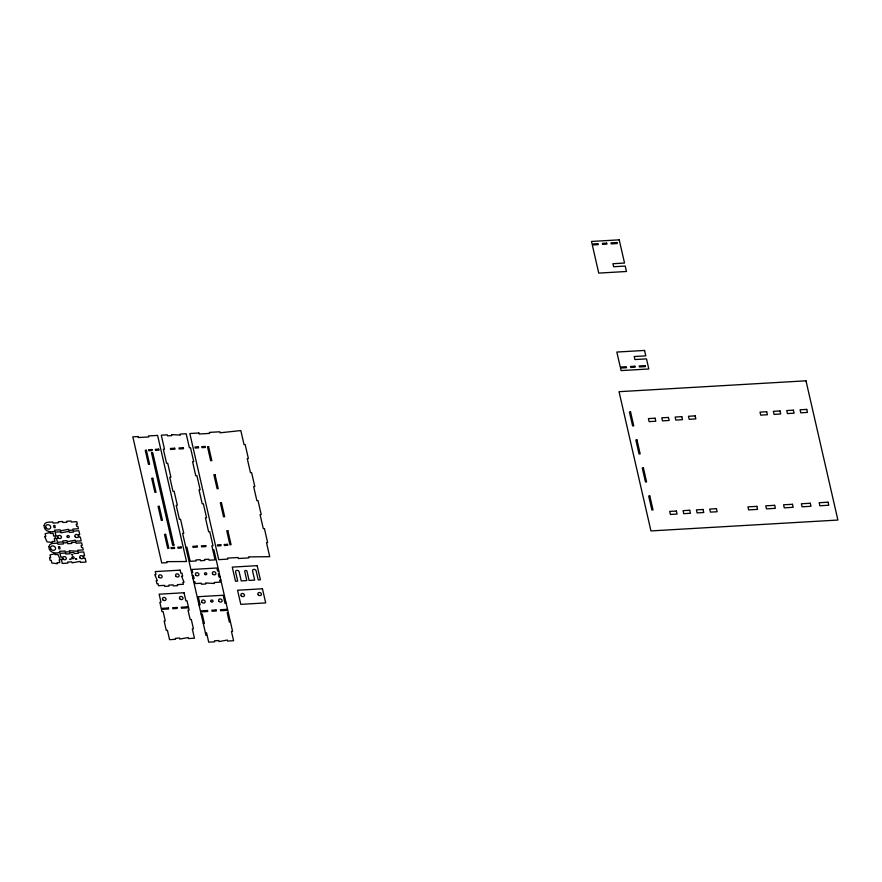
<?xml version="1.0" encoding="UTF-8"?>
<svg xmlns="http://www.w3.org/2000/svg" width="882" height="882" viewBox="0 0 882 882"><rect width="100%" height="100%" fill="white"/><g stroke="black" fill="none" stroke-linecap="round" stroke-linejoin="round"><path stroke-width="1.32" d="M185.826 547.358L186.962 547.292L190.17 561.305L196.168 560.963L195.936 559.949L200.236 559.695L200.468 560.709L204.767 560.456L204.536 559.453L208.836 559.199L209.067 560.213L215.065 559.861L211.856 545.848L212.981 545.782L209.773 531.769L208.637 531.835L205.429 517.822L206.564 517.756L203.345 503.743L202.221 503.809L199.012 489.797L200.137 489.731L196.929 475.718L195.793 475.784L192.585 461.771L193.72 461.705L190.501 447.692L189.376 447.758L186.168 433.746L180.171 434.098L180.402 435.102L171.571 434.594L171.803 435.609L167.503 435.851L167.271 434.848L161.274 435.19L164.482 449.203L163.357 449.269L166.566 463.282L167.701 463.215L170.91 477.228L169.774 477.294L172.982 491.307L174.118 491.241L177.326 505.254L176.202 505.32L179.41 519.333L180.545 519.266L183.754 533.279L182.618 533.345L206.035 635.525M191.603 572.539L192.739 572.473L192.044 569.452L216.928 568.008L217.622 571.029L218.758 570.963M192.298 575.571L193.423 575.505L194.117 578.526L192.993 578.592M219.453 573.995L218.317 574.061L219.012 577.082L220.136 577.015M193.687 581.624L194.812 581.558L195.275 583.575L201.272 583.222L201.504 584.237L205.804 583.983L205.572 582.98L214.403 583.487L214.172 582.473L220.169 582.131L219.706 580.113L220.831 580.047M199.001 604.854L200.137 604.787L198.285 596.695L223.168 595.251L225.02 603.332L226.156 603.266M201.151 614.192L202.276 614.126L204.415 623.475L203.29 623.541M228.295 612.615L227.17 612.681L229.309 622.031L230.445 621.964M205.429 632.89L206.564 632.824L208.703 642.162L214.701 641.82L214.469 640.806L218.769 640.553L219.001 641.567L227.369 640.056L227.6 641.071L233.587 640.718L231.448 631.369L232.583 631.303L213.885 549.707M173.853 544.789L152.851 453.15A1.687 1.389 22.8 0 0 152.63 452.631L151.616 452.543A1.632 1.345 22.8 0 0 151.583 453.227L172.574 544.867A1.687 1.389 22.8 0 0 172.795 545.374L173.842 545.396A1.632 1.345 22.8 0 0 173.842 544.789M75.654 558.912L76.657 559.122L75.654 558.912M44.122 525.474C43.593 531.14 50.594 532.915 54.938 531.14L54.706 530.126L60.197 529.806L60.428 530.821L68.564 529.321L68.796 530.336L73.096 530.082L72.864 529.079L78.41 528.748L77.837 526.267L76.701 526.333L76.227 524.239L77.362 524.173L76.789 521.692L71.244 522.012L71.012 520.997L66.712 521.251L66.944 522.265L62.876 522.497L62.644 521.494L58.344 521.736L58.576 522.75L53.085 523.07L52.854 522.056C50.02 522.331 44.563 521.251 44.122 525.474M48.973 546.664C48.444 552.319 55.445 554.105 59.789 552.33L59.557 551.316L65.047 550.996L65.279 552.011L69.579 551.757L69.347 550.743L77.947 551.272L77.715 550.258L83.261 549.938L82.688 547.446L81.563 547.513L81.078 545.429L82.213 545.363L81.64 542.871L76.095 543.202L75.863 542.187L71.574 542.441L71.806 543.444L67.727 543.687L67.495 542.673L63.195 542.926L63.427 543.94L57.947 544.249L57.716 543.246C54.871 543.521 49.414 542.441 48.973 546.664M69.998 559.221L71.001 559.464L70.009 559.199M71.828 554.679L72.831 554.932L71.839 554.657M619.208 239.838L591.491 241.448L592.076 243.972L598.073 243.619L598.305 244.634L592.307 244.975L598.746 273.1L626.463 271.491L625.228 266.066L613.629 266.739L612.935 263.718L624.533 263.045L619.208 239.838M606.673 243.123L602.373 243.366L602.604 244.38L606.904 244.127L606.673 243.123M616.959 242.528L610.972 242.87L611.193 243.884L617.191 243.531L616.959 242.528M644.555 350.441L616.838 352.05L620.278 367.055L626.275 366.714L626.507 367.717L620.509 368.07L621.093 370.594L648.81 368.974L646.495 358.886L634.897 359.558L634.202 356.537L645.8 355.865L644.555 350.441M634.875 366.206L630.575 366.46L630.806 367.463L635.106 367.221L634.875 366.206M645.172 365.611L639.174 365.964L639.406 366.967L645.404 366.614L645.172 365.611M805.994 380.815L619.043 391.685L650.949 530.92L837.9 520.049L805.994 380.815M138.055 436.546L132.818 436.844L161.715 562.959L166.952 562.661L166.72 561.647L186.499 561.525L157.602 435.41L148.529 435.94L148.76 436.943L138.287 437.549L138.055 436.546M198.902 433.007L189.839 433.536L218.736 559.651L227.81 559.122L227.578 558.108L238.052 557.501L238.283 558.515L248.757 557.898L248.526 556.895L269.716 556.685L266.507 542.673L267.643 542.606L264.424 528.594L263.299 528.66L260.091 514.647L261.215 514.581L258.007 500.568L256.871 500.634L253.663 486.621L254.799 486.555L251.579 472.543L250.455 472.609L247.247 458.596L248.371 458.53L245.163 444.517L244.027 444.583L240.819 430.57L220.092 432.797L219.861 431.783L209.387 432.401L209.618 433.404L199.134 434.01L198.902 433.007M630.542 411.861L629.417 411.927L632.626 425.94L633.761 425.874L630.542 411.861M655.106 418.211L648.424 418.597L649.119 421.629L655.8 421.243L655.106 418.211M668.457 417.44L661.776 417.825L662.47 420.857L669.151 420.46L668.457 417.44M681.808 416.657L675.127 417.054L675.821 420.075L682.503 419.689L681.808 416.657M695.159 415.885L688.478 416.271L689.173 419.303L695.854 418.906L695.159 415.885M766.701 411.729L760.03 412.115L760.725 415.135L767.395 414.749L766.701 411.729M780.052 410.946L773.382 411.332L774.076 414.364L780.746 413.978L780.052 410.946M793.403 410.174L786.733 410.56L787.428 413.581L794.098 413.195L793.403 410.174M806.754 409.391L800.084 409.788L800.779 412.809L807.449 412.423L806.754 409.391M151.947 449.533L148.562 449.732L148.793 450.746L152.178 450.548L151.947 449.533M158.738 449.147L155.342 449.335L155.574 450.349L158.969 450.151L158.738 449.147M174.691 448.21L170.391 448.464L170.623 449.478L174.923 449.225L174.691 448.21M183.291 447.714L178.991 447.968L179.222 448.971L183.522 448.729L183.291 447.714M198.34 446.843L194.944 447.042L195.176 448.045L198.571 447.847L198.34 446.843M205.12 446.446L201.724 446.645L201.956 447.648L205.352 447.45L205.12 446.446M146.39 450.261L145.254 450.327L148.463 464.34L149.598 464.274L146.39 450.261M208.604 446.645L207.479 446.711L210.688 460.724L211.823 460.658L208.604 446.645M636.969 439.886L635.834 439.953L639.053 453.965L640.178 453.899L636.969 439.886M152.806 478.287L151.671 478.353L154.89 492.365L156.015 492.299L152.806 478.287M215.032 474.67L213.896 474.737L217.104 488.749L218.24 488.683L215.032 474.67M643.386 467.912L642.261 467.978L645.47 481.991L646.605 481.925L643.386 467.912M159.234 506.312L158.099 506.378L161.307 520.391L162.442 520.325L159.234 506.312M221.448 502.696L220.324 502.762L223.532 516.775L224.667 516.709L221.448 502.696M54.728 525.496L53.604 525.562L54.078 527.645L55.213 527.579L54.728 525.496M649.813 495.938L648.678 496.004L651.897 510.017L653.022 509.95L649.813 495.938M50.12 532.441L45.158 533.753L45.787 536.476L44.651 536.543L47.011 541.824L52.424 542.529L52.192 541.526L54.927 541.361L54.309 538.637L55.434 538.571L54.838 535.947L53.703 536.013L53.074 533.29L50.34 533.456L50.12 532.441M60.715 531.824L55.114 532.155L55.974 535.936L57.109 535.87L57.683 538.395L56.558 538.461L57.418 542.243L63.019 541.912L62.787 540.909L66.977 540.666L67.208 541.669L75.345 540.17L75.576 541.184L81.177 540.853L80.317 537.072L79.182 537.138L78.608 534.613L79.733 534.558L78.873 530.766L73.272 531.096L73.504 532.1L69.314 532.342L69.083 531.339L60.946 532.838L60.715 531.824M165.651 534.338L164.515 534.404L167.734 548.417L168.859 548.35L165.651 534.338M227.876 530.721L226.74 530.788L229.948 544.8L231.084 544.734L227.876 530.721M59.59 546.686L58.455 546.752L58.929 548.836L60.064 548.769L59.59 546.686M676.373 511.031L669.703 511.417L670.386 514.449L677.067 514.063L676.373 511.031M689.724 510.259L683.054 510.645L683.737 513.677L690.419 513.28L689.724 510.259M703.075 509.476L696.394 509.873L697.089 512.894L703.77 512.508L703.075 509.476M716.427 508.705L709.745 509.09L710.44 512.122L717.121 511.736L716.427 508.705M756.866 506.356L747.969 506.874L748.664 509.895L757.561 509.377L756.866 506.356M774.672 505.32L765.774 505.838L766.469 508.859L775.366 508.341L774.672 505.32M792.477 504.284L783.58 504.802L784.263 507.823L793.172 507.304L792.477 504.284M810.282 503.247L801.374 503.765L802.069 506.797L810.977 506.279L810.282 503.247M828.077 502.211L819.18 502.729L819.874 505.761L828.771 505.243L828.077 502.211M54.971 553.631L50.02 554.943L50.638 557.667L49.513 557.733L50.109 560.357L51.244 560.29L51.862 563.014L57.286 563.719L57.054 562.705L59.789 562.551L59.16 559.827L60.296 559.761L57.936 554.48L55.202 554.635L54.971 553.631M65.566 553.014L59.965 553.334L60.836 557.126L61.961 557.06L62.545 559.574L61.409 559.64L62.28 563.433L67.881 563.102L67.649 562.088L71.828 561.845L72.059 562.859L80.207 561.36L80.438 562.374L86.039 562.043L85.168 558.262L84.033 558.328L83.459 555.803L84.595 555.737L83.724 551.956L78.123 552.286L78.355 553.29L74.165 553.532L73.934 552.529L69.755 552.771L69.987 553.775L65.797 554.017L65.566 553.014M174.382 547.402L170.987 547.601L171.218 548.604L174.614 548.417L174.382 547.402M181.163 547.005L177.767 547.204L177.999 548.218L181.394 548.02L181.163 547.005M197.116 546.079L192.816 546.333L193.048 547.336L197.347 547.094L197.116 546.079M205.715 545.583L201.416 545.826L201.647 546.84L205.947 546.586L205.715 545.583M220.765 544.701L217.369 544.9L217.6 545.914L220.996 545.715L220.765 544.701M227.545 544.315L224.16 544.503L224.392 545.517L227.776 545.319L227.545 544.315M180.137 570.147L155.254 571.591L155.949 574.612L154.813 574.678L157.338 580.676L156.202 580.731L156.897 583.763L158.021 583.697L158.484 585.714L164.482 585.361L164.714 586.376L169.013 586.122L168.782 585.119L173.081 584.865L173.313 585.88L177.613 585.626L177.381 584.612L183.379 584.27L182.916 582.252L184.051 582.186L181.527 576.2L182.662 576.133L181.968 573.102L180.832 573.168L180.137 570.147M257.158 565.66L232.264 567.115L235.505 581.238L237.699 581.106L235.615 572.032A1.852 1.532 22.8 0 1 237.026 570.345A1.852 1.532 22.8 0 1 239.154 571.823L241.227 580.907L246.817 580.577L244.733 571.503A1.18 0.981 22.8 0 1 245.637 570.422A1.18 0.981 22.8 0 1 247.004 571.371L249.077 580.444L254.666 580.124L252.583 571.04A1.852 1.532 22.8 0 1 253.994 569.364A1.852 1.532 22.8 0 1 256.122 570.841L258.205 579.915L260.388 579.794L257.158 565.66M184.029 592.748L159.135 594.192L160.987 602.274L159.851 602.34L162.001 611.689L163.126 611.623L165.276 620.972L164.14 621.038L166.279 630.376L167.415 630.31L169.553 639.659L175.551 639.307L175.32 638.303L179.619 638.05L179.851 639.064L188.219 637.554L188.45 638.557L194.437 638.215L192.298 628.866L193.434 628.8L191.295 619.451L190.159 619.517L188.02 610.179L189.145 610.112L187.006 600.763L185.881 600.829L184.029 592.748M262.45 588.779L237.567 590.234L240.797 604.357L265.691 602.913L262.45 588.779M168.363 607.974L162.376 608.315L162.608 609.33L168.594 608.977L168.363 607.974M176.962 607.466L172.663 607.72L172.894 608.734L177.194 608.481L176.962 607.466M187.26 606.871L181.262 607.224L181.494 608.227L187.491 607.885L187.26 606.871M207.513 610.476L201.526 610.829L201.757 611.832L207.744 611.48L207.513 610.476M216.112 609.98L211.812 610.223L212.044 611.237L216.344 610.983L216.112 609.98M226.409 609.374L220.412 609.727L220.643 610.73L226.641 610.388L226.409 609.374M195.749 575.075A1.852 1.532 22.8 0 0 198.836 575.031A1.852 1.532 22.8 0 0 196.873 572.683A1.852 1.532 22.8 0 0 195.749 575.075M212.716 574.094A1.852 1.532 22.8 0 0 215.803 574.05A1.852 1.532 22.8 0 0 213.852 571.701A1.852 1.532 22.8 0 0 212.716 574.094M204.745 574.292A1.18 0.981 22.8 0 0 206.719 574.259A1.18 0.981 22.8 0 0 205.462 572.76A1.18 0.981 22.8 0 0 204.745 574.292M63.107 559.001A1.852 1.532 22.8 0 0 66.194 558.956A1.852 1.532 22.8 0 0 64.243 556.608A1.852 1.532 22.8 0 0 63.107 559.001M80.086 558.008A1.852 1.532 22.8 0 0 83.173 557.964A1.852 1.532 22.8 0 0 81.21 555.616A1.852 1.532 22.8 0 0 80.086 558.008M58.256 537.811A1.852 1.532 22.8 0 0 61.343 537.766A1.852 1.532 22.8 0 0 59.381 535.418A1.852 1.532 22.8 0 0 58.256 537.811M75.224 536.829A1.852 1.532 22.8 0 0 78.311 536.774A1.852 1.532 22.8 0 0 76.359 534.437A1.852 1.532 22.8 0 0 75.224 536.829M67.241 537.028A1.18 0.981 22.8 0 0 69.226 536.995A1.18 0.981 22.8 0 0 67.969 535.495A1.18 0.981 22.8 0 0 67.241 537.028M72.104 558.218A1.18 0.981 22.8 0 0 74.077 558.185A1.18 0.981 22.8 0 0 72.82 556.685A1.18 0.981 22.8 0 0 72.104 558.218M46.206 528.075A2.602 2.15 22.8 0 0 50.55 528.009A2.602 2.15 22.8 0 0 47.793 524.702A2.602 2.15 22.8 0 0 46.206 528.075M51.057 549.265A2.602 2.15 22.8 0 0 55.412 549.199A2.602 2.15 22.8 0 0 52.644 545.892A2.602 2.15 22.8 0 0 51.057 549.265M210.985 601.546A1.18 0.981 22.8 0 0 212.959 601.513A1.18 0.981 22.8 0 0 211.702 600.014A1.18 0.981 22.8 0 0 210.985 601.546M218.968 601.337A1.852 1.532 22.8 0 0 222.055 601.292A1.852 1.532 22.8 0 0 220.092 598.944A1.852 1.532 22.8 0 0 218.968 601.337M201.989 602.329A1.852 1.532 22.8 0 0 205.087 602.285A1.852 1.532 22.8 0 0 203.125 599.936A1.852 1.532 22.8 0 0 201.989 602.329M241.271 595.857A1.852 1.532 22.8 0 0 244.358 595.813A1.852 1.532 22.8 0 0 242.407 593.465A1.852 1.532 22.8 0 0 241.271 595.857M258.25 594.876A1.852 1.532 22.8 0 0 261.337 594.821A1.852 1.532 22.8 0 0 259.374 592.484A1.852 1.532 22.8 0 0 258.25 594.876M175.937 576.233A1.852 1.532 22.8 0 0 179.024 576.189A1.852 1.532 22.8 0 0 177.061 573.84A1.852 1.532 22.8 0 0 175.937 576.233M158.958 577.214A1.852 1.532 22.8 0 0 162.045 577.17A1.852 1.532 22.8 0 0 160.094 574.821A1.852 1.532 22.8 0 0 158.958 577.214M162.85 599.826A1.852 1.532 22.8 0 0 165.937 599.771A1.852 1.532 22.8 0 0 163.975 597.434A1.852 1.532 22.8 0 0 162.85 599.826M179.818 598.834A1.852 1.532 22.8 0 0 182.905 598.79A1.852 1.532 22.8 0 0 180.942 596.441A1.852 1.532 22.8 0 0 179.818 598.834"/></g></svg>
